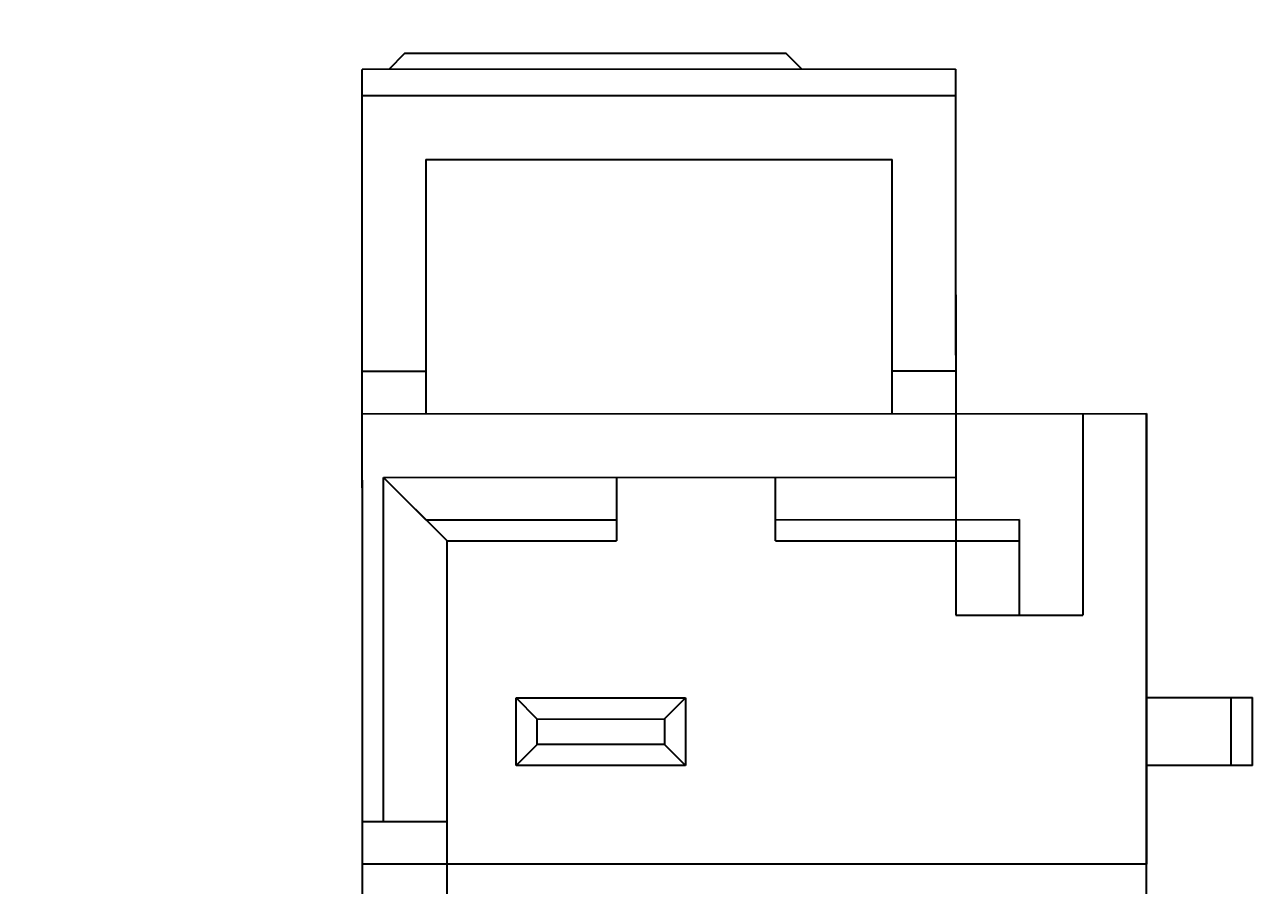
# Model space of a CAD drawing. Header units: millimetres. Extents: x 453.6 to 545.9, y 214.7 to 294.3.
# Drawn here: x 477.74 to 483.54, y 269.18 to 273.24 of the extents above; entities that cross this region are included whole.
import ezdxf

# ---------------------------------------------------------------- set-up
doc = ezdxf.new("R2010")
doc.units = ezdxf.units.MM
doc.header["$LTSCALE"] = 30.734
doc.header["$PDMODE"] = 3
doc.header["$PDSIZE"] = 0.3125
doc.layers.get('0').update_dxf_attribs({"linetype": 'CONTINUOUS'})
doc.layers.get('Defpoints').update_dxf_attribs({"linetype": 'CONTINUOUS'})
doc.layers.add('dim', color=6, linetype='CONTINUOUS', lineweight=9)
doc.styles.add('Verdana', font='verdana.ttf', dxfattribs={"height": 2.5})
doc.dimstyles.new('aaaaaaaa 3.0', dxfattribs={"dimtxt": 2.5, "dimasz": 1.5, "dimexe": 1.25, "dimexo": 0.625, "dimtad": 1, "dimdec": 1, "dimzin": 9, "dimdsep": 46, "dimtxsty": 'Verdana', "dimcen": 0, "dimazin": 0, "dimtfac": 1, "dimtofl": 0, "dimtmove": 0, "dimatfit": 3, "dimfxl": 1, "dimlwd": 25, "dimlwe": 25, "dimarcsym": 0})

# ---------------------------------------------------------------- blocks, each defined once
blk = doc.blocks.new('*D45')
at = {"layer": 'Defpoints', "color": 0}
for p in [(482.2733, 276.4739), (457.1679, 262.0629), (482.2708, 262.0629)]:
    blk.add_point(p, dxfattribs=at)
at = {"layer": 'dim', "color": 0, "lineweight": 25}
for p, q in [((481.6483, 276.4739), (455.9179, 276.4739)), ((457.1679, 274.9739), (457.1679, 263.5629)), ((481.6458, 262.0629), (455.9179, 262.0629))]:
    blk.add_line(p, q, dxfattribs=at)
at = {"layer": 'dim', "color": 0}
for points in [[(457.4179, 274.9739), (456.9179, 274.9739), (457.1679, 276.4739)], [(456.9179, 263.5629), (457.4179, 263.5629), (457.1679, 262.0629)]]:
    blk.add_solid(points, dxfattribs=at)
at = {"layer": 'dim', "color": 0, "insert": (455.2887, 269.2684), "char_height": 2.5, "attachment_point": 5, "rotation": 90, "style": 'Verdana'}
blk.add_mtext('14.4', dxfattribs=at)

msp = doc.modelspace()

# ---------------------------------------------------------------- linework, layer by layer
at = {"linetype": 'Continuous'}
for p, q in [((479.5347, 273.1008), (479.4598, 273.0258)), ((479.5347, 273.1008), (479.4598, 273.0258)), ((481.3347, 273.1013), (479.5347, 273.1008)), ((481.3347, 273.1013), (479.5347, 273.1008)), ((481.4098, 273.0263), (481.3347, 273.1013)), ((481.4098, 273.0263), (481.3347, 273.1013)), ((482.1348, 273.0265), (479.3348, 273.0257)), ((479.3358, 269.0757), (479.3348, 273.0257)), ((482.1348, 273.0265), (482.1353, 270.9015)), ((482.1348, 272.9015), (479.3348, 272.9007)), ((479.3358, 269.2757), (479.3348, 272.9007)), ((482.1348, 272.9015), (482.1355, 270.4515)), ((479.6349, 272.6008), (481.8349, 272.6014)), ((479.6349, 272.6008), (481.8349, 272.6014)), ((479.6349, 272.6008), (479.6352, 271.4008)), ((479.6349, 272.6008), (479.6352, 271.4008)), ((481.8352, 271.4014), (481.8349, 272.6014)), ((481.8352, 271.4014), (481.8349, 272.6014)), ((479.6351, 271.6008), (479.3351, 271.6007)), ((479.6351, 271.6008), (479.3351, 271.6007)), ((482.1351, 271.6015), (481.8351, 271.6014)), ((482.1351, 271.6015), (481.8351, 271.6014)), ((479.3352, 271.4007), (483.0352, 271.4018)), ((479.3352, 271.4007), (483.0352, 271.4018)), ((482.7352, 271.4017), (482.7355, 270.4517)), ((482.7352, 271.4017), (482.7355, 270.4517)), ((483.0352, 271.4018), (483.0358, 269.2768)), ((483.0364, 267.1518), (483.0352, 271.4018)), ((479.4353, 271.1008), (482.1353, 271.1015)), ((479.4353, 271.1008), (482.1353, 271.1015)), ((479.4357, 269.4758), (479.4353, 271.1008)), ((479.4357, 269.4758), (479.4353, 271.1008)), ((479.6353, 270.9008), (479.4353, 271.1008)), ((479.7354, 270.8009), (479.4353, 271.1008)), ((480.5353, 271.1011), (480.5353, 270.9011)), ((480.5353, 271.1011), (480.5354, 270.8011)), ((481.2853, 270.9013), (481.2853, 271.1013)), ((481.2854, 270.8013), (481.2853, 271.1013)), ((479.6353, 270.9008), (480.5353, 270.9011)), ((481.2853, 270.9013), (482.4353, 270.9016)), ((482.4353, 270.9016), (482.4355, 270.4516)), ((479.7354, 270.8009), (480.5354, 270.8011)), ((479.7362, 267.6509), (479.7354, 270.8009)), ((479.7358, 269.2759), (479.7354, 270.8009)), ((481.2854, 270.8013), (482.4354, 270.8016)), ((482.1354, 270.8015), (482.1355, 270.4515)), ((482.4354, 270.8016), (482.4355, 270.4516)), ((482.1355, 270.4515), (482.7355, 270.4517)), ((482.1355, 270.4515), (482.7355, 270.4517)), ((480.0606, 270.0609), (480.8606, 270.0612)), ((480.0606, 270.0609), (480.8606, 270.0612)), ((480.0607, 269.7409), (480.0606, 270.0609)), ((480.0607, 269.7409), (480.0606, 270.0609)), ((480.1606, 269.961), (480.0606, 270.0609)), ((480.1606, 269.961), (480.0606, 270.0609)), ((480.7606, 269.9611), (480.8606, 270.0612)), ((480.7606, 269.9611), (480.8606, 270.0612)), ((480.8606, 270.0612), (480.8607, 269.7412)), ((480.8606, 270.0612), (480.8607, 269.7412)), ((483.0356, 270.0618), (483.5356, 270.0619)), ((483.0356, 270.0618), (483.5356, 270.0619)), ((483.4357, 269.7419), (483.4356, 270.0619)), ((483.4357, 269.7419), (483.4356, 270.0619)), ((483.5357, 269.7419), (483.5356, 270.0619)), ((483.5357, 269.7419), (483.5356, 270.0619)), ((480.1606, 269.961), (480.7606, 269.9611)), ((480.1606, 269.961), (480.7606, 269.9611)), ((480.1606, 269.841), (480.1606, 269.961)), ((480.1606, 269.841), (480.1606, 269.961)), ((480.7606, 269.9611), (480.7606, 269.8411)), ((480.7606, 269.9611), (480.7606, 269.8411)), ((480.1606, 269.841), (480.0607, 269.7409)), ((480.1606, 269.841), (480.0607, 269.7409)), ((480.7606, 269.8411), (480.1606, 269.841)), ((480.7606, 269.8411), (480.1606, 269.841)), ((480.7606, 269.8411), (480.8607, 269.7412)), ((480.7606, 269.8411), (480.8607, 269.7412)), ((480.8607, 269.7412), (480.0607, 269.7409)), ((480.8607, 269.7412), (480.0607, 269.7409)), ((483.5357, 269.7419), (483.0357, 269.7418)), ((483.5357, 269.7419), (483.0357, 269.7418)), ((479.7357, 269.4759), (479.3357, 269.4757)), ((479.7357, 269.4759), (479.3357, 269.4757)), ((483.0358, 269.2768), (479.3358, 269.2757))]:
    msp.add_line(p, q, dxfattribs=at)

# ---------------------------------------------------------------- dimensions: what is measured, and where the dimension line sits
at = {"layer": 'dim'}
dim = msp.add_linear_dim(base=(457.1679, 262.0629), p1=(482.2733, 276.4739), p2=(482.2708, 262.0629), angle=90, dimstyle='aaaaaaaa 3.0', dxfattribs=at)
dim.commit()
dim.dimension.update_dxf_attribs({"geometry": '*D45', "text_midpoint": (457.1679, 269.2684), "dimtype": 160})

doc.saveas('drawing.dxf')
